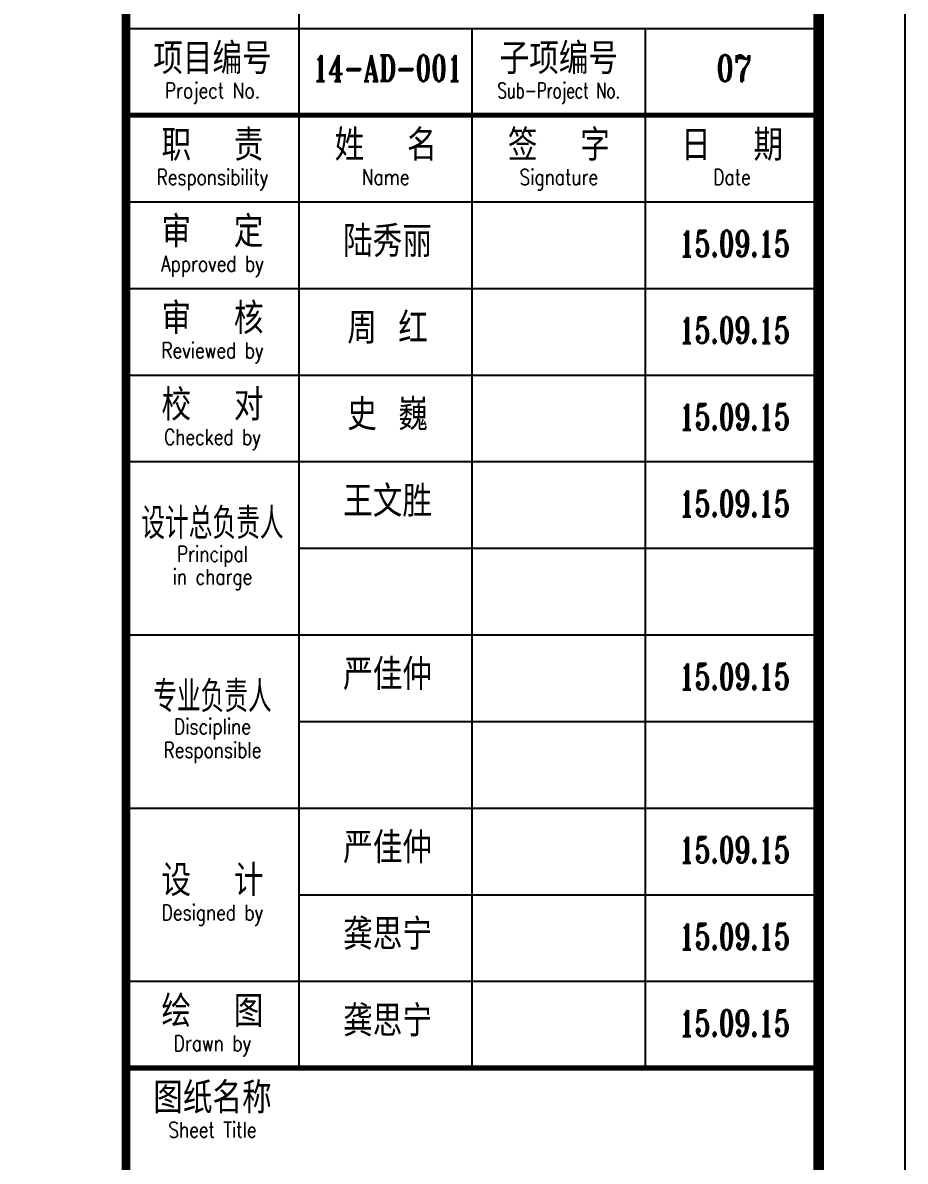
# Model space of a CAD drawing. Header units: millimetres. Extents: x 0 to 118900, y 0 to 84100.
# Drawn here: x 108710 to 118900, y 14623 to 27767 of the extents above; entities that cross this region are included whole.
import ezdxf
from ezdxf.enums import TextEntityAlignment as Align

# ---------------------------------------------------------------- set-up
doc = ezdxf.new("R2010")
doc.units = ezdxf.units.MM
doc.layers.add('图框', color=7, linetype='Continuous')
doc.styles.add('TKZ1_tjhts.shx', font='tjromant.shx', dxfattribs={"bigfont": 'tjhts.shx'})
doc.styles.add('TKZ2_tjkts.shx', font='tjromant.shx', dxfattribs={"bigfont": 'tjkts.shx'})

# ---------------------------------------------------------------- blocks, each defined once
blk = doc.blocks.new('TJAD_TK_A0_A')
at = {"layer": '图框'}
for p, q in [((1188.88, 0.06), (1188.88, 841.06)), ((1118.88, 157.06), (1118.88, 287.06)), ((1098.88, 277.06), (1178.88, 277.06)), ((1138.88, 157.06), (1138.88, 277.06)), ((1158.88, 157.06), (1158.88, 277.06)), ((1098.88, 257.06), (1178.88, 257.06)), ((1098.88, 247.06), (1178.88, 247.06)), ((1098.88, 237.06), (1178.88, 237.06)), ((1098.88, 227.06), (1178.88, 227.06)), ((1118.88, 217.06), (1178.88, 217.06)), ((1098.88, 207.06), (1178.88, 207.06)), ((1118.88, 197.06), (1178.88, 197.06)), ((1098.88, 187.06), (1178.88, 187.06)), ((1118.88, 177.06), (1178.88, 177.06)), ((1098.88, 167.06), (1178.88, 167.06))]:
    blk.add_line(p, q, dxfattribs=at)
at = {"layer": '图框', "const_width": 1.2}
blk.add_lwpolyline([(1178.88, 10.06), (1178.88, 831.06), (24.88, 831.06), (24.88, 10.06)], close=True, dxfattribs=at)
at = {"layer": '图框'}
for points, const_width in [([(1098.88, 831.06), (1098.88, 10.06)], 1), ([(1098.88, 267.06), (1178.88, 267.06)], 0.6), ([(1098.88, 157.06), (1178.88, 157.06)], 0.6)]:
    blk.add_lwpolyline(points, dxfattribs=dict(at, const_width=const_width))
at = {"style": 'TKZ1_tjhts.shx'}
for tag, p, height, flags in [('ClientChinese_001', (977.79, 443.57), 5, 8), ('ClientChinese_002', (1013.71, 434.65), 5, 8), ('DescriptionChineseA_001', (1089.55, 425.89), 3.6, 8), ('RevA', (1115.23, 424.56), 3, 8), ('ProjectNameChinese_001', (992.73, 296.22), 5, 8), ('SubProjectChinese_001', (1095.02, 282.68), 3, 8), ('SubProjectNo', (1158.66, 271.34), 3, 8), ('ApprovedBy', (1120.43, 250.26), 3.6, 8), ('ApprovedBySignPos', (1139.55, 247.78), 3.6, 9), ('ReviewedBy', (1120.43, 240.36), 3.6, 8), ('ReviewedBySignPos', (1139.55, 238.08), 3.6, 9), ('CheckedBy', (1120.43, 230.63), 3.6, 8), ('CheckedBySignPos', (1138.96, 228.13), 3.6, 9), ('PrincipalInCharge1', (1120.43, 219.88), 3.6, 8), ('PrincipalInCharge1SignPos', (1138.79, 217.18), 3.6, 9), ('PrincipalInCharge2', (1120.43, 210.44), 3.6, 8), ('PrincipalInCharge2SignPos', (1138.61, 207.69), 3.6, 9), ('DisciplineResponsible1', (1120.43, 200.15), 3.6, 8), ('DisciplineResponsible1SignPos', (1139.16, 197.4), 3.6, 9), ('DisciplineResponsible2', (1120.43, 190.13), 3.6, 8), ('DisciplineResponsible2SignPos', (1138.95, 187.58), 3.6, 9), ('DesignedBy1', (1120.43, 180.47), 3.6, 8), ('DesignedBy1SignPos', (1138.5, 177.67), 3.6, 9), ('DesignedBy2', (1120.43, 169.78), 3.6, 8), ('DesignedBy2SignPos', (1138.65, 167.23), 3.6, 9), ('DrawnBy', (1120.43, 160.19), 3.6, 8), ('DrawnBySignPos', (1138.65, 157.82), 3.6, 9), ('DisciplineChinese', (1119.24, 125.84), 3.6, 8), ('StageChinese', (1158.76, 125.37), 3.6, 8), ('DisciplineEnglish', (1119.42, 122.2), 2.2, 8), ('StageEnglish', (1158.94, 121.73), 2.2, 8), ('SheetNo', (1118.87, 114.03), 3, 8), ('Rev2', (1158.86, 113.56), 3, 8)]:
    blk.add_attdef(tag, p, '', height=height, dxfattribs=dict(at, flags=flags))
at = {"style": 'TKZ1_tjhts.shx', "width": 0.7, "flags": 8}
for tag, p, height in [('DateA', (1099.36, 424.56), 3), ('ProjectNo', (1119.31, 270.56), 3), ('ApprovedByDate', (1159.94, 250.39), 3.6), ('ReviewedByDate', (1159.94, 241), 3.6), ('CheckedByDate', (1159.94, 230.41), 3.6), ('PrincipalInCharge1Date', (1159.94, 220.36), 3.6), ('PrincipalInCharge2Date', (1159.94, 210.61), 3.6), ('DisciplineResponsible1Date', (1159.94, 200.05), 3.6), ('DisciplineResponsible2Date', (1159.94, 190.43), 3.6), ('DesignedBy1Date', (1159.94, 179.93), 3.6), ('DesignedBy2Date', (1159.94, 169.41), 3.6), ('DrawnByDate', (1159.94, 159.78), 3.6)]:
    blk.add_attdef(tag, p, '', height=height, dxfattribs=at)
at = {"style": 'TKZ1_tjhts.shx', "flags": 8}
for tag, height, p in [('DescriptionEnglishA', 2.2, (1150.82, 423.33)), ('ClientEnglish', 3, (1139.46, 390.63)), ('ProjectNameEnglish', 3, (1142.02, 290.26)), ('SubProjectEnglish', 2.2, (1148.76, 279.65)), ('SheetTitleEnglish', 3, (1142.79, 135.3))]:
    blk.add_attdef(tag, text='', height=height, dxfattribs=at).set_placement(p, align=Align.MIDDLE_CENTER)
at = {"style": 'TKZ1_tjhts.shx', "flags": 9}
for tag, p in [('Electricity3SignPos', (15.68, 269.92)), ('ELV3SignPos', (23.47, 269.59)), ('Electricity2SignPos', (15.71, 253.14)), ('ELV2SignPos', (23.5, 252.81)), ('Electricity1SignPos', (15.63, 237.78)), ('ELV1SignPos', (23.42, 237.46)), ('Power3SignPos', (23.18, 205.92)), ('HVAC3SignPos', (14.96, 205.89)), ('Power2SignPos', (23.38, 189.51)), ('HVAC2SignPos', (15.13, 189.18)), ('Power1SignPos', (23.75, 173.22)), ('HVAC1SignPos', (15.89, 173.16)), ('Plumbing3SignPos', (16.07, 141.15)), ('Structure7SignPos', (23.2, 141.11)), ('Plumbing2SignPos', (14.83, 125.62)), ('Structure6SignPos', (23, 125.87)), ('Structure5SignPos', (23, 110.08)), ('Plumbing1SignPos', (15.66, 109.11)), ('Structure4SignPos', (23, 93.78)), ('Architecture3SignPos', (16.07, 77.07)), ('Structure3SignPos', (22.74, 77.47)), ('Architecture2SignPos', (15.8, 61.24)), ('Structure2SignPos', (23.12, 62.01)), ('Architecture1SignPos', (16.88, 45.06)), ('Structure1SignPos', (23.11, 45.86))]:
    blk.add_attdef(tag, p, '', height=2.5, rotation=90, dxfattribs=at)
at = {"style": 'TKZ1_tjhts.shx', "flags": 8}
blk.add_attdef('SheetTitleChinese', text='', height=5, dxfattribs=at).set_placement((1140.42, 148.12), align=Align.TOP_CENTER)
at = {"layer": '图框', "style": 'TKZ2_tjkts.shx'}
for s, p in [('项目编号', (1108.88, 273.6)), ('子项编号', (1148.88, 273.6)), ('职  责', (1108.88, 263.6)), ('姓  名', (1128.88, 263.6)), ('签  字', (1148.88, 263.6)), ('日  期', (1168.88, 263.6)), ('审  定', (1108.88, 253.6)), ('审  核', (1108.88, 243.6)), ('校  对', (1108.88, 233.6)), ('设  计', (1108.88, 178.7)), ('绘  图', (1108.88, 163.6)), ('图纸名称', (1108.88, 153.6))]:
    blk.add_text(s, height=3.6, dxfattribs=at).set_placement(p, align=Align.MIDDLE_CENTER)
for s, height, width, p in [('Project No.', 1.8, 0.8, (1108.88, 269.91)), ('Sub-Project No.', 1.8, 0.7, (1148.88, 269.91)), ('Responsibility', 1.8, 0.8, (1108.88, 259.91)), ('Name', 1.8, 0.8, (1128.88, 259.91)), ('Signature', 1.8, 0.8, (1148.88, 259.91)), ('Date', 1.8, 0.8, (1168.88, 259.91)), ('Approved by', 1.8, 0.8, (1108.88, 249.91)), ('Reviewed by', 1.8, 0.8, (1108.88, 239.91)), ('Checked by', 1.8, 0.8, (1108.88, 229.91)), ('设计总负责人', 3.6, 0.8, (1108.88, 219.93)), ('Principal', 1.8, 0.8, (1108.88, 216.41)), ('in charge', 1.8, 0.8, (1108.88, 213.76)), ('专业负责人', 3.6, 0.8, (1108.88, 199.93)), ('Discipline', 1.8, 0.8, (1108.88, 196.48)), ('Responsible', 1.8, 0.8, (1108.88, 193.76)), ('Designed by', 1.8, 0.8, (1108.88, 175)), ('Drawn by', 1.8, 0.8, (1108.88, 159.91)), ('Sheet Title', 1.8, 0.8, (1108.88, 149.91))]:
    blk.add_text(s, height=height, dxfattribs=dict(at, width=width)).set_placement(p, align=Align.MIDDLE_CENTER)
blk = doc.blocks.new('date')
at = {"layer": '图框', "style": 'TKZ1_tjhts.shx', "width": 0.7}
blk.add_text('15.09.15', height=1.5, dxfattribs=at).set_placement((4.698, -2.623), align=Align.MIDDLE_CENTER)

msp = doc.modelspace()

# ---------------------------------------------------------------- block references
at = {"layer": '图框', "xscale": 100, "yscale": 100, "zscale": 100}
msp.add_blockref('TJAD_TK_A0_A', (12.1, -5.7), dxfattribs=at)
at = {"layer": '图框', "linetype": 'Continuous', "xscale": 200, "yscale": 200, "zscale": 200}
for p in [(115988.1, 25742.4), (115988.1, 24742.4), (115988.1, 23742.4), (115988.1, 22742.4), (115988.1, 20742.4), (115988.1, 18742.4), (115988.1, 17742.4), (115988.1, 16742.4)]:
    msp.add_blockref('date', p, dxfattribs=at)

# ---------------------------------------------------------------- texts
at = {"layer": '图框', "style": 'TKZ1_tjhts.shx'}
for s, width, p in [('14-AD-001', 0.7, (112922.4, 27242.5)), ('07', 0.8, (116922.2, 27242.4))]:
    msp.add_text(s, height=300, dxfattribs=dict(at, width=width)).set_placement(p, align=Align.MIDDLE_CENTER)
for s, p in [('陆秀丽', (112922.2, 25242.4)), ('周 红', (112922.2, 24242.4)), ('史 巍', (112922.2, 23242.4)), ('王文胜', (112922.2, 22242.4)), ('严佳仲', (112922.2, 20242.4)), ('严佳仲', (112922.2, 18242.4)), ('龚思宁', (112922.2, 17242.4)), ('龚思宁', (112922.2, 16242.4))]:
    msp.add_text(s, height=360, dxfattribs=at).set_placement(p, align=Align.MIDDLE_CENTER)

doc.saveas('drawing.dxf')
